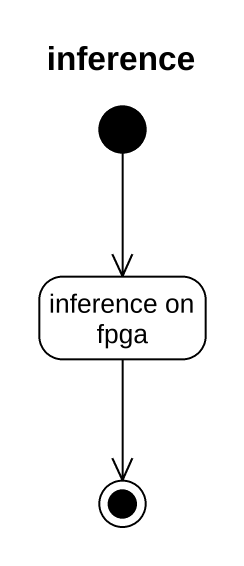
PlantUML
@startuml
title inference
hide empty description
state "inference on fpga" as inference_on_fpga
[*] --> inference_on_fpga
inference_on_fpga --> [*]
@enduml
